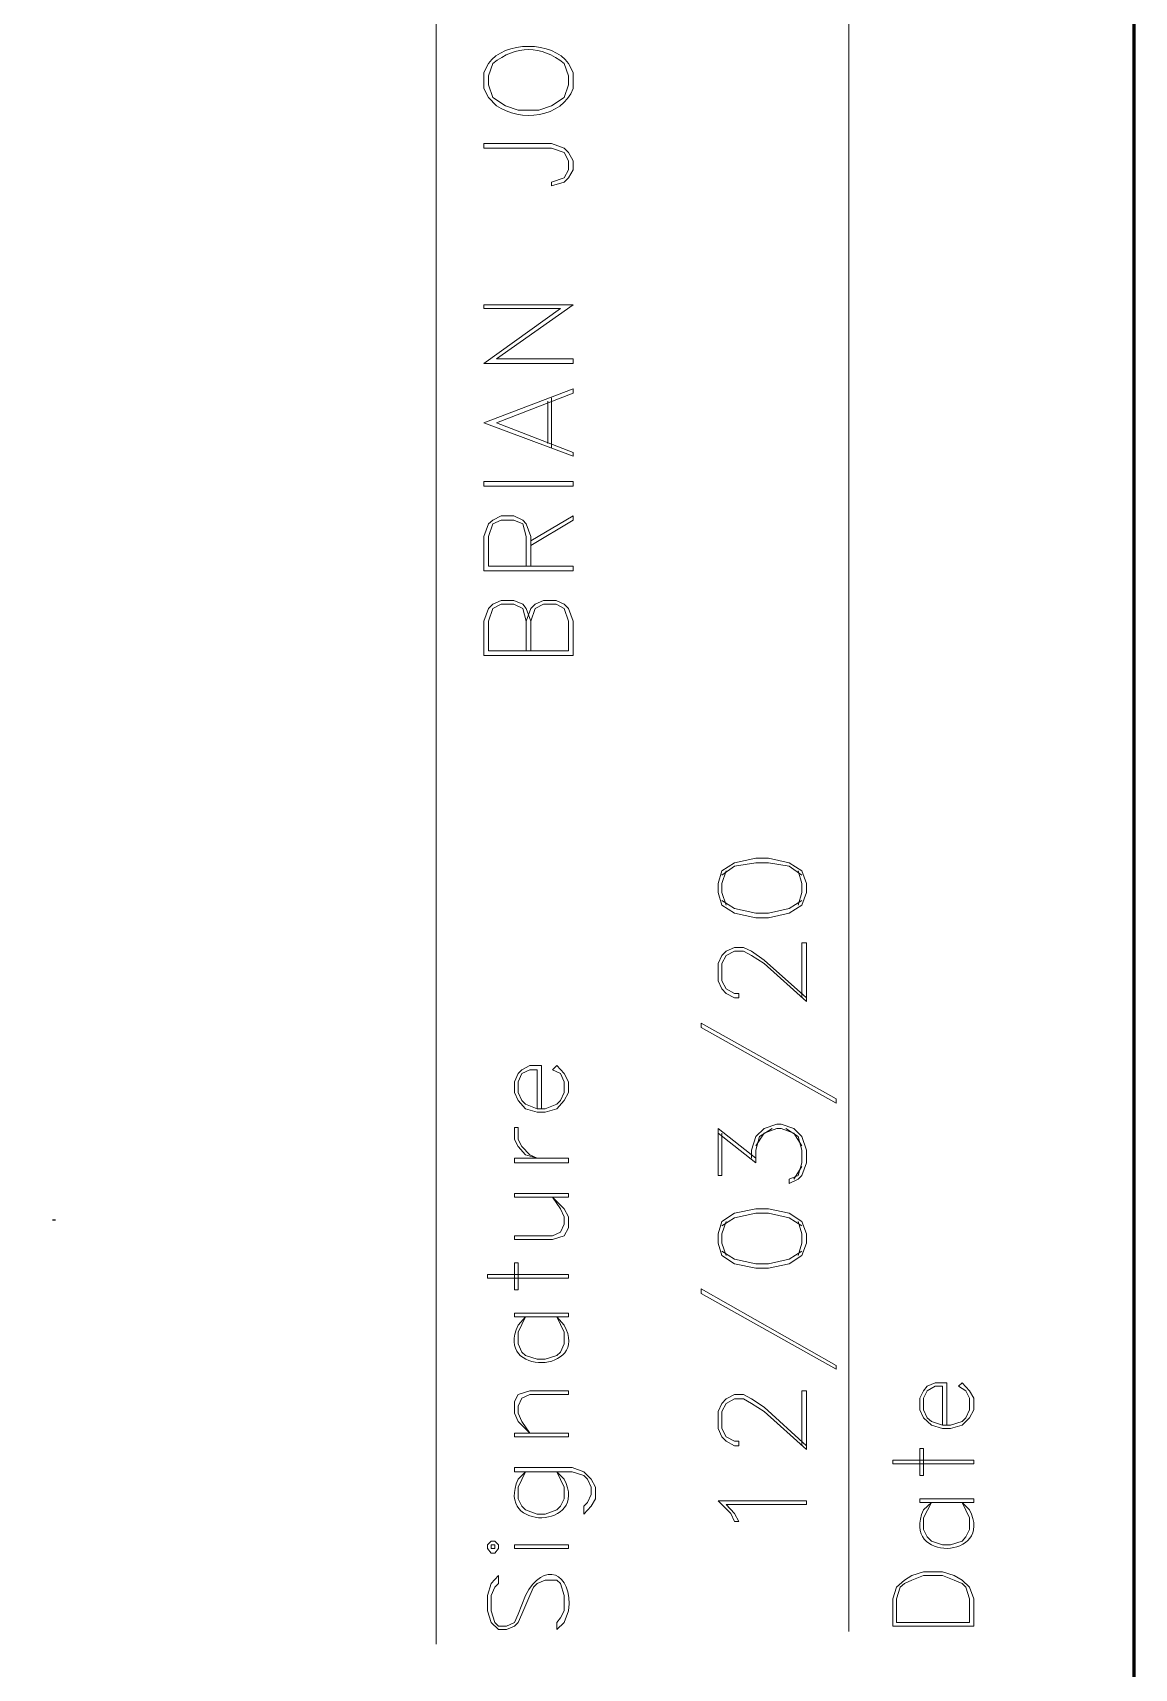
# Model space of a CAD drawing. Header units: inches. Extents: x 5 to 516, y -193 to 129.
# Drawn here: x 140.69 to 144.77, y 64.58 to 70.63 of the extents above; entities that cross this region are included whole.
import ezdxf

# ---------------------------------------------------------------- set-up
doc = ezdxf.new("R2010")
doc.units = ezdxf.units.IN
doc.header["$MEASUREMENT"] = 0
doc.layers.add('PDF_Geometry', color=7, linetype='Continuous')

msp = doc.modelspace()

# ---------------------------------------------------------------- linework, layer by layer
at = {"layer": 'PDF_Geometry', "lineweight": 60}
for points in [[(144.7703083, 5.7343364), (144.7703083, 95.731007), (9.7736341, 95.731007), (9.7736341, 5.7343364)], [(140.7736412, 66.2343412), (140.7736412, 66.2376746)]]:
    msp.add_lwpolyline(points, dxfattribs=at)
at = {"layer": 'PDF_Geometry', "lineweight": 15}
for points in [[(142.1869748, 64.6676704), (142.1869748, 76.0543383)], [(143.7136413, 64.7143351), (143.7136413, 76.0543358)], [(142.3803077, 70.5143408), (142.363641, 70.4810074), (142.363641, 70.4210074), (142.3803077, 70.3876741), (142.4103077, 70.3576741)], [(142.3969745, 70.5143402), (142.3803079, 70.4676735), (142.3803079, 70.4343402), (142.3969745, 70.3876735), (142.4436412, 70.3576735), (142.4903079, 70.3410069), (142.5669746, 70.3410069), (142.6136412, 70.3576735), (142.6603079, 70.3876735), (142.6769746, 70.4343402), (142.6769746, 70.4676735), (142.6603079, 70.5143402)], [(142.6936411, 70.4210074), (142.6936411, 70.4810074), (142.6769744, 70.5143408)], [(142.6936411, 69.6210046), (142.363641, 69.6210046), (142.363641, 69.6076713), (142.6469744, 69.6076713), (142.363641, 69.404338), (142.6936411, 69.404338)], [(142.6936409, 69.6210073), (142.4103075, 69.4210073), (142.6936409, 69.4210073), (142.6936409, 69.4043407)], [(142.3636408, 69.1843401), (142.6936409, 69.3110068), (142.6936409, 69.2943401), (142.4103075, 69.1843401), (142.6936409, 69.0743401), (142.6936409, 69.0610068)], [(142.6136411, 69.0910038), (142.6136411, 69.2776705)], [(142.6003083, 69.1076732), (142.6003083, 69.2643398)], [(142.363641, 69.1843401), (142.6936411, 69.0610068)], [(142.5369744, 68.654342), (142.5369744, 68.764342), (142.5203077, 68.8110086), (142.5069744, 68.824342), (142.473641, 68.8410086), (142.4269744, 68.8410086), (142.3969744, 68.824342), (142.3803077, 68.8110086), (142.363641, 68.764342), (142.363641, 68.6376753), (142.6936411, 68.6376753)], [(142.5203079, 68.6543379), (142.5203079, 68.7643379), (142.5069745, 68.8110046), (142.4736412, 68.8243379), (142.4269745, 68.8243379), (142.3969745, 68.8110046), (142.3803079, 68.7643379), (142.3803079, 68.6543379), (142.6936412, 68.6543379), (142.6936412, 68.6376712)], [(142.5369741, 68.7310048), (142.6936408, 68.8243382), (142.6936408, 68.8410048), (142.5369741, 68.7476715)], [(142.5369744, 68.451001), (142.5203077, 68.4976677), (142.5069744, 68.5143344), (142.473641, 68.5276677), (142.4269744, 68.5276677), (142.3969744, 68.5143344), (142.3803077, 68.4976677), (142.363641, 68.451001), (142.363641, 68.3243343), (142.6936411, 68.3243343)], [(142.5203079, 68.3410037), (142.5203079, 68.4510037), (142.5069745, 68.4976704), (142.4736412, 68.5143371), (142.4269745, 68.5143371), (142.3969745, 68.4976704), (142.3803079, 68.4510037), (142.3803079, 68.3410037), (142.6769746, 68.3410037)], [(142.5203081, 68.4510026), (142.5369748, 68.4976693), (142.5536415, 68.514336), (142.5836415, 68.5276693), (142.6303081, 68.5276693), (142.6603081, 68.514336), (142.6769748, 68.4976693), (142.6936415, 68.4510026), (142.6936415, 68.324336)], [(142.5369741, 68.3410037), (142.5369741, 68.4510037), (142.5536408, 68.4976704), (142.5836408, 68.5143371), (142.6303074, 68.5143371), (142.6603075, 68.4976704), (142.6769741, 68.4510037), (142.6769741, 68.3410037)], [(143.2603077, 67.5276695), (143.2436411, 67.4810028), (143.2436411, 67.4476695), (143.2603077, 67.4010028)], [(143.5403082, 67.5110069), (143.4936416, 67.5443402), (143.4169749, 67.5576736), (143.3703082, 67.5576736), (143.2903082, 67.5443402), (143.2436415, 67.5110069)], [(143.5269746, 67.401008), (143.5403079, 67.4476747), (143.5403079, 67.481008), (143.5269746, 67.5276747)], [(143.2436409, 67.4176706), (143.2903076, 67.3876706), (143.3703076, 67.3710039), (143.4169742, 67.3710039), (143.4936409, 67.3876706), (143.5403076, 67.4176706)], [(143.5569742, 67.0443383), (143.4003075, 67.1843383), (143.3536409, 67.2143383), (143.3236409, 67.231005), (143.2903075, 67.231005), (143.2603075, 67.2143383), (143.2436409, 67.1843383), (143.2436409, 67.121005), (143.2603075, 67.091005), (143.2903075, 67.0743383), (143.3069742, 67.0743383), (143.3069742, 67.0576716), (143.2903075, 67.0576716), (143.2603075, 67.0743383), (143.2436409, 67.091005), (143.2303075, 67.121005), (143.2303075, 67.1843383), (143.2436409, 67.2143383), (143.2603075, 67.231005), (143.2903075, 67.2443383), (143.3236409, 67.2443383), (143.3536409, 67.231005), (143.4003075, 67.1976717), (143.5569742, 67.0576716)], [(143.5403082, 67.0576716), (143.5403082, 67.261005), (143.5569749, 67.261005), (143.5569749, 67.0443383)], [(142.5769742, 66.6476713), (142.5769742, 66.8076713), (142.5336408, 66.8076713), (142.5036408, 66.7910047), (142.4903075, 66.7776713), (142.4769742, 66.7476713), (142.4769742, 66.7076713), (142.4903075, 66.6776713), (142.5169742, 66.6476713), (142.5603075, 66.634338), (142.5903075, 66.634338), (142.6336409, 66.6476713), (142.6603075, 66.6776713), (142.6769742, 66.7076713), (142.6769742, 66.7476713), (142.6603075, 66.7776713), (142.6336409, 66.8076713)], [(142.5603082, 66.6476713), (142.5603082, 66.7910047), (142.5336415, 66.7910047), (142.5036415, 66.7776713), (142.4903082, 66.7476713), (142.4903082, 66.7076713), (142.5036415, 66.6776713), (142.5169749, 66.664338), (142.5603082, 66.6476713), (142.5903082, 66.6476713), (142.6336415, 66.664338), (142.6469749, 66.6776713), (142.6603082, 66.7076713), (142.6603082, 66.7476713), (142.6469749, 66.7776713), (142.6169749, 66.7910047), (142.6336415, 66.8076713)], [(143.2436414, 66.5576746), (143.2436414, 66.4010079), (143.2303081, 66.4010079), (143.2303081, 66.5743413), (143.3703081, 66.4643412)], [(143.2303081, 66.5576716), (143.3703081, 66.4476716)], [(143.3536415, 66.4643353), (143.3536415, 66.4943353), (143.3703082, 66.5443353), (143.4003082, 66.5743353), (143.4469749, 66.591002), (143.4636415, 66.591002), (143.5103082, 66.5743353), (143.5403082, 66.5443353), (143.5569749, 66.4943353), (143.5569749, 66.4476686), (143.5403082, 66.4010019), (143.5269749, 66.3876686), (143.4936415, 66.3710019), (143.4936415, 66.3876686)], [(143.3703075, 66.5110068), (143.4003075, 66.5576735), (143.4469742, 66.5743402), (143.4636408, 66.5743402), (143.5103075, 66.5576735), (143.5403075, 66.5110068)], [(143.3703075, 66.4476727), (143.3703075, 66.4943393), (143.3836408, 66.5443393), (143.4303075, 66.5743394)], [(143.4803081, 66.5743342), (143.5269748, 66.5443342), (143.5403081, 66.4943342), (143.5403081, 66.4476675), (143.5269748, 66.4010009), (143.4936415, 66.3876675)], [(143.5403082, 66.4343399), (143.5103082, 66.3876732)], [(143.5403082, 66.2143353), (143.4936416, 66.2443353), (143.4169749, 66.2610019), (143.3703082, 66.2610019), (143.2903082, 66.2443353), (143.2436415, 66.2143353)], [(143.2603077, 66.2310046), (143.2436411, 66.184338), (143.2436411, 66.1510046), (143.2603077, 66.104338)], [(143.5269746, 66.1043363), (143.5403079, 66.151003), (143.5403079, 66.1843363), (143.5269746, 66.231003)], [(143.2436409, 66.1210057), (143.2903076, 66.0910057), (143.3703076, 66.074339), (143.4169742, 66.074339), (143.4936409, 66.0910057), (143.5403076, 66.1210057)], [(142.6603083, 65.8476721), (142.6336416, 65.8776721), (142.6603083, 65.8210054), (142.6603083, 65.7776721), (142.6469749, 65.7476721), (142.6336416, 65.7343387), (142.5903083, 65.7210054), (142.5603083, 65.7210054), (142.5169749, 65.7343387), (142.5036416, 65.7476721), (142.4903083, 65.7776721), (142.4903083, 65.8210054), (142.5169749, 65.8776721), (142.4903083, 65.8476721)], [(143.5569742, 65.3876745), (143.4003075, 65.5276745), (143.3536409, 65.5576745), (143.3236409, 65.5743412), (143.2903075, 65.5743412), (143.2603075, 65.5576745), (143.2436409, 65.5276745), (143.2436409, 65.4643412), (143.2603075, 65.4343412), (143.2903075, 65.4176745), (143.3069742, 65.4176745), (143.3069742, 65.4010078), (143.2903075, 65.4010078), (143.2603075, 65.4176745), (143.2436409, 65.4343412), (143.2303075, 65.4643412), (143.2303075, 65.5276745), (143.2436409, 65.5576745), (143.2603075, 65.5743412), (143.2903075, 65.5910078), (143.3236409, 65.5910078), (143.3536409, 65.5743412), (143.4003075, 65.5443412), (143.5569742, 65.4010078)], [(143.5403082, 65.4010078), (143.5403082, 65.6043412), (143.5569749, 65.6043412), (143.5569749, 65.3876745)], [(144.0769743, 65.477668), (144.0769743, 65.6343347), (144.033641, 65.6343347), (144.003641, 65.6210013), (143.9903076, 65.6043347), (143.9769743, 65.577668), (143.9769743, 65.5343347), (143.9903076, 65.5043347), (144.0203076, 65.477668), (144.0603076, 65.4643347), (144.0903076, 65.4643347), (144.133641, 65.477668), (144.1603076, 65.5043347), (144.1769743, 65.5343347), (144.1769743, 65.577668), (144.1603076, 65.6043347), (144.133641, 65.6343347)], [(144.0603083, 65.477668), (144.0603083, 65.6210013), (144.0336416, 65.6210013), (144.0036416, 65.6043347), (143.9903083, 65.577668), (143.9903083, 65.5343347), (144.0036416, 65.5043347), (144.0203083, 65.4910013), (144.0603083, 65.477668), (144.0903083, 65.477668), (144.1336416, 65.4910013), (144.146975, 65.5043347), (144.1603083, 65.5343347), (144.1603083, 65.577668), (144.146975, 65.6043347), (144.1203083, 65.6210013), (144.1336416, 65.6343347)], [(142.6603083, 65.277675), (142.6336416, 65.3043417), (142.6603083, 65.247675), (142.6603083, 65.2043417), (142.6469749, 65.177675), (142.6336416, 65.1643417), (142.5903083, 65.147675), (142.5603083, 65.147675), (142.5169749, 65.1643417), (142.5036416, 65.177675), (142.4903083, 65.2043417), (142.4903083, 65.247675), (142.5169749, 65.3043417), (142.4903083, 65.277675)], [(144.1603083, 65.1643395), (144.1336416, 65.1910062), (144.1603083, 65.1343395), (144.1603083, 65.0910062), (144.1469749, 65.0643395), (144.1336416, 65.0476728), (144.0903082, 65.0343395), (144.0603082, 65.0343395), (144.0203082, 65.0476728), (144.0036416, 65.0643395), (143.9903082, 65.0910062), (143.9903082, 65.1343395), (144.0203082, 65.1910062), (143.9903082, 65.1643395)], [(142.5169748, 64.8476736), (142.4903081, 64.7776736), (142.4769747, 64.7476736), (142.4469747, 64.7343403), (142.4169747, 64.7343403), (142.4036414, 64.7476736), (142.3903081, 64.791007), (142.3903081, 64.8476736), (142.4036414, 64.8776736), (142.4169747, 64.891007), (142.4169747, 64.921007), (142.3903081, 64.891007), (142.3769747, 64.8476736), (142.3769747, 64.791007), (142.3903081, 64.7476736), (142.4169747, 64.721007), (142.4469747, 64.721007), (142.4769747, 64.7343403), (142.4903081, 64.7476736), (142.5036414, 64.7776736), (142.5336414, 64.8476736), (142.5469748, 64.8776736), (142.5603081, 64.891007), (142.5903081, 64.9043403), (142.6336414, 64.9043403), (142.6469748, 64.891007), (142.6603081, 64.8476736), (142.6603081, 64.791007), (142.6469748, 64.7643403), (142.6336414, 64.7476736), (142.6336414, 64.721007), (142.6603081, 64.7476736), (142.6769748, 64.791007)]]:
    msp.add_lwpolyline(points, dxfattribs=at)
for points in [[(142.6136411, 70.0610028), (142.6603077, 70.0743361), (142.6769744, 70.0910028), (142.6936411, 70.1210028), (142.6936411, 70.1543361), (142.6769744, 70.1843361), (142.6603077, 70.2010028), (142.6136411, 70.2176695), (142.363641, 70.2176695), (142.363641, 70.2010028), (142.6136411, 70.2010028), (142.6603077, 70.1843361), (142.6769744, 70.1543361), (142.6769744, 70.1210028), (142.6603077, 70.0910028), (142.6136411, 70.0743361)], [(142.6936411, 68.9676694), (142.363641, 68.9676694), (142.363641, 68.9510027), (142.6936411, 68.9510027)], [(143.2303081, 67.4476728), (143.2436414, 67.4010061), (143.2903081, 67.3710061), (143.3703081, 67.3543394), (143.4169748, 67.3543394), (143.4936415, 67.3710061), (143.5403081, 67.4010061), (143.5569748, 67.4476728), (143.5569748, 67.4810061), (143.5403081, 67.5276728), (143.4936415, 67.5576728), (143.4169748, 67.5743394), (143.3703081, 67.5743394), (143.2903081, 67.5576728), (143.2436414, 67.5276728), (143.2303081, 67.4810061)], [(143.6669748, 66.6843394), (143.1669748, 66.9643394), (143.1669748, 66.9476727), (143.6669748, 66.6676727)], [(142.4769748, 66.5776686), (142.4903082, 66.5776686), (142.4903082, 66.5343353), (142.5036415, 66.5076686), (142.5336415, 66.4776686), (142.5603082, 66.4643353), (142.5169749, 66.4776686), (142.4903082, 66.5076686), (142.4769748, 66.5343353)], [(142.6769749, 66.4643393), (142.4769748, 66.4643393), (142.4769748, 66.4476727), (142.6769749, 66.4476727)], [(142.6769749, 66.3343377), (142.4769748, 66.3343377), (142.4769748, 66.3210044), (142.6769749, 66.3210044)], [(142.6169749, 66.3210074), (142.6469749, 66.277674), (142.6603082, 66.247674), (142.6603082, 66.2210073), (142.6469749, 66.1910073), (142.6169749, 66.177674), (142.4769748, 66.177674), (142.4769748, 66.1643407), (142.6169749, 66.1643407), (142.6603082, 66.177674), (142.6769749, 66.207674), (142.6769749, 66.247674), (142.6603082, 66.277674)], [(143.2303081, 66.1510079), (143.2436414, 66.1043412), (143.2903081, 66.0743412), (143.3703081, 66.0576745), (143.4169748, 66.0576745), (143.4936415, 66.0743412), (143.5403081, 66.1043412), (143.5569748, 66.1510079), (143.5569748, 66.1843412), (143.5403081, 66.2310079), (143.4936415, 66.2610079), (143.4169748, 66.2776746), (143.3703081, 66.2776746), (143.2903081, 66.2610079), (143.2436414, 66.2310079), (143.2303081, 66.1843412)], [(142.4903082, 66.077668), (142.4903082, 65.977668), (142.4769748, 65.977668), (142.4769748, 66.077668)], [(142.6769747, 66.0343363), (142.3769747, 66.0343363), (142.3769747, 66.021003), (142.6769747, 66.021003)], [(143.6669748, 65.6976685), (143.1669748, 65.9810019), (143.1669748, 65.9643352), (143.6669748, 65.6843352)], [(142.6769749, 65.8910054), (142.4769748, 65.8910054), (142.4769748, 65.8776721), (142.6769749, 65.8776721)], [(142.6769743, 65.6043393), (142.6769743, 65.5910059), (142.5336409, 65.5910059), (142.5036409, 65.5776726), (142.4903076, 65.5476726), (142.4903076, 65.5210059), (142.5036409, 65.4910059), (142.5336409, 65.4476726), (142.4903076, 65.4910059), (142.4769742, 65.5210059), (142.4769742, 65.5643393), (142.4903076, 65.5910059), (142.5336409, 65.6043393)], [(142.6769749, 65.4476731), (142.4769748, 65.4476731), (142.4769748, 65.4343398), (142.6769749, 65.4343398)], [(144.1769748, 65.3476704), (143.8769748, 65.3476704), (143.8769748, 65.3343371), (144.1769748, 65.3343371)], [(143.9903083, 65.3910021), (143.9903083, 65.2910021), (143.976975, 65.2910021), (143.976975, 65.3910021)], [(142.7336415, 65.1476709), (142.7603082, 65.1776709), (142.7769749, 65.2043376), (142.7769749, 65.247671), (142.7603082, 65.277671), (142.7336415, 65.3043376), (142.6903082, 65.3210043), (142.4769748, 65.3210043), (142.4769748, 65.3043376), (142.6903082, 65.3043376), (142.7336415, 65.2910043), (142.7469749, 65.277671), (142.7603082, 65.247671), (142.7603082, 65.2210043), (142.7469749, 65.1910043), (142.7336415, 65.1776709)], [(143.5569749, 65.1976723), (143.5569749, 65.184339), (143.2603082, 65.184339), (143.2903082, 65.1510056), (143.3069749, 65.1210056), (143.2903082, 65.1210056), (143.2769749, 65.1510056), (143.2303082, 65.1976723)], [(144.176975, 65.2043395), (143.976975, 65.2043395), (143.976975, 65.1910062), (144.176975, 65.1910062)], [(142.3769747, 65.0210029), (142.390308, 65.0043362), (142.4036413, 65.0043362), (142.4169747, 65.0210029), (142.4169747, 65.0343362), (142.4036413, 65.0476696), (142.390308, 65.0476696), (142.3769747, 65.0343362)], [(142.3903075, 65.0343362), (142.3903075, 65.0210029), (142.4036408, 65.0210029), (142.4036408, 65.0343362)], [(142.6769749, 65.0343362), (142.4769748, 65.0343362), (142.4769748, 65.0210029), (142.6769749, 65.0210029)], [(144.1769748, 64.7343411), (144.1769748, 64.8343411), (144.1603081, 64.8776744), (144.1336415, 64.9043411), (144.1036415, 64.9210078), (144.0603081, 64.9343411), (143.9903081, 64.9343411), (143.9469748, 64.9210078), (143.9203081, 64.9043411), (143.8903081, 64.8776744), (143.8769748, 64.8343411), (143.8769748, 64.7343411)], [(144.1603076, 64.7476739), (144.1603076, 64.8343406), (144.1469743, 64.8776739), (144.1336409, 64.8910072), (144.1036409, 64.9043406), (144.0603076, 64.9210072), (143.9903076, 64.9210072), (143.9469743, 64.9043406), (143.9203076, 64.8910072), (143.9036409, 64.8776739), (143.8903076, 64.8343406), (143.8903076, 64.7476739)]]:
    msp.add_lwpolyline(points, close=True, dxfattribs=at)
for points in [[(142.6769744, 70.5143408), (142.6177522, 70.598063), (142.4395299, 70.598063), (142.3803077, 70.5143408)], [(142.6603079, 70.5143402), (142.5748634, 70.5821735), (142.482419, 70.5821735), (142.3969745, 70.5143402)], [(142.4103077, 70.3576741), (142.4980855, 70.2961741), (142.6520855, 70.3120074), (142.6936411, 70.4210074)], [(142.4903083, 65.8476721), (142.3967527, 65.6572832), (142.7598083, 65.6677276), (142.6603083, 65.8476721)], [(142.4903083, 65.277675), (142.4012527, 65.0809528), (142.7558638, 65.0932861), (142.6603083, 65.277675)], [(143.9903082, 65.1643395), (143.9023082, 64.9686728), (144.2556416, 64.9793951), (144.1603083, 65.1643395)], [(142.5169748, 64.8476736), (142.584197, 64.9768959), (142.692197, 64.9352292), (142.6769748, 64.791007)]]:
    msp.add_open_spline(points, degree=3, dxfattribs=at)

doc.saveas('drawing.dxf')
